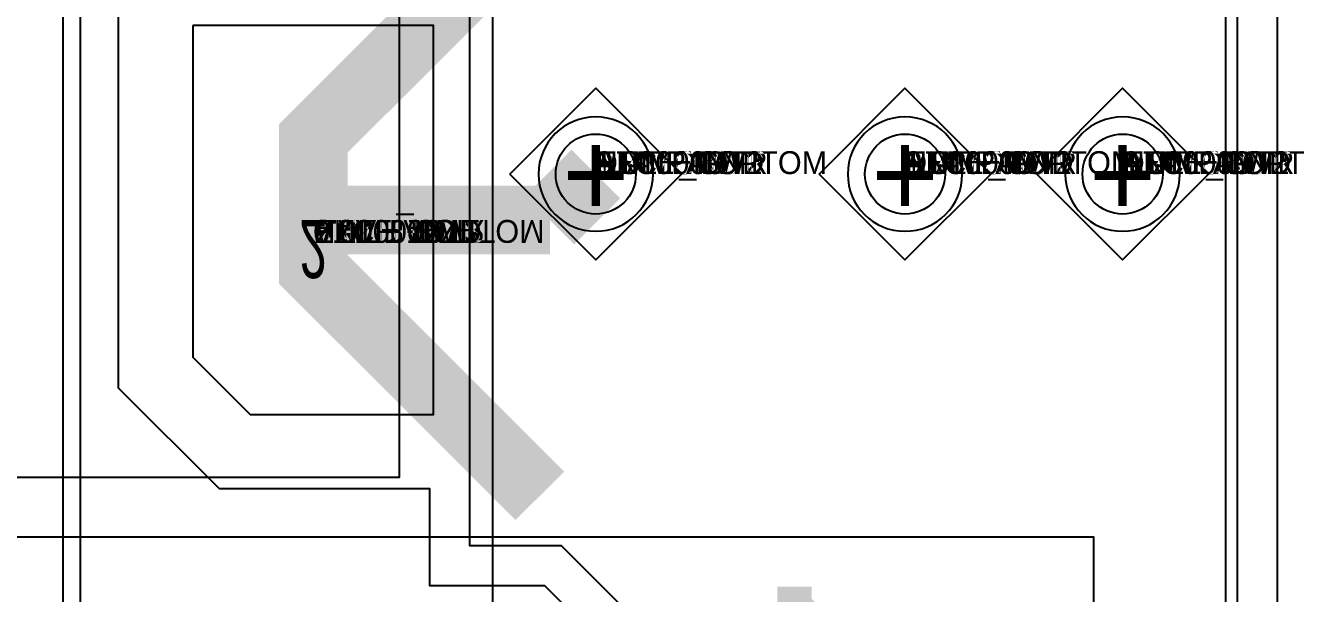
# Model space of a CAD drawing. Extents: x 0 to 323, y 0 to 320.
# Drawn here: x 166.27 to 177.37, y 91.78 to 96.75 of the extents above; entities that cross this region are included whole.
import ezdxf
from ezdxf.enums import TextEntityAlignment as Align

# ---------------------------------------------------------------- set-up
doc = ezdxf.new("R2010")
doc.units = 0
doc.header["$MEASUREMENT"] = 0
doc.layers.get('0').update_dxf_attribs({"linetype": 'CONTINUOUS'})
for name, color, linetype in [('CDN_FIGURES', 7, 'CONTINUOUS'), ('ETCH_BOTTOM', 7, 'CONTINUOUS'), ('ETCH_GND', 3, 'CONTINUOUS'), ('ETCH_INT1', 4, 'CONTINUOUS'), ('ETCH_INT2', 5, 'CONTINUOUS'), ('ETCH_PWR', 6, 'CONTINUOUS'), ('ETCH_TOP', 2, 'CONTINUOUS'), ('MANUFACTURING_NCLEGEND-1-6', 8, 'CONTINUOUS'), ('PACKAGE_GEOMETRY_ASSEMBLY_TOP', 11, 'CONTINUOUS'), ('PACKAGE_GEOMETRY_PIN_NUMBER', 9, 'CONTINUOUS')]:
    doc.layers.add(name, color=color, linetype=linetype)

# ---------------------------------------------------------------- blocks, each defined once
blk = doc.blocks.new('PAD_INFO')
for tag in ['SHAPE_TYPE', 'PAD_HEIGHT', 'PAD_LAYER', 'PAD_TYPE', 'PAD_WIDTH']:
    blk.add_attdef(tag, (0, 0), '', height=0.2)
at = {"flags": 2}
blk.add_attdef('CDN_TYPE', (0, 0), '', height=0.2, dxfattribs=at)
blk = doc.blocks.new('DRILL_INFO')
at = {"flags": 2}
blk.add_attdef('CDN_TYPE', (0, 0), '', height=0.2, dxfattribs=at)
for tag in ['FSHAPE', 'FCHAR', 'DRILL_HEIGHT', 'DIAMETER', 'PLATED', 'DRILL_WIDTH']:
    blk.add_attdef(tag, (0, 0), '', height=0.2)
blk = doc.blocks.new('VIA0700X0300')
at = {"layer": 'ETCH_BOTTOM'}
blk.add_circle((0, 0), 0.35, dxfattribs=at)
at = {"layer": 'ETCH_GND'}
blk.add_circle((0, 0), 0.35, dxfattribs=at)
at = {"layer": 'ETCH_INT1'}
blk.add_circle((0, 0), 0.35, dxfattribs=at)
at = {"layer": 'ETCH_INT2'}
blk.add_circle((0, 0), 0.35, dxfattribs=at)
at = {"layer": 'ETCH_PWR'}
blk.add_circle((0, 0), 0.35, dxfattribs=at)
at = {"layer": 'ETCH_TOP'}
blk.add_circle((0, 0), 0.35, dxfattribs=at)
ref = blk.add_blockref('PAD_INFO', (0, 0))
ref.add_attrib('PAD_LAYER', 'ETCH_TOP', (0, 0), dxfattribs={"height": 0.2})
ref.add_attrib('SHAPE_TYPE', 'NULL', (0, 0), dxfattribs={"height": 0.2})
ref.add_attrib('PAD_TYPE', 'ANTIPAD', (0, 0), dxfattribs={"height": 0.2})
ref.add_attrib('PAD_WIDTH', '0.000000', (0, 0), dxfattribs={"height": 0.2})
ref.add_attrib('PAD_HEIGHT', '0.000000', (0, 0), dxfattribs={"height": 0.2})
ref = blk.add_blockref('PAD_INFO', (0, 0))
ref.add_attrib('PAD_LAYER', 'ETCH_GND', (0, 0), dxfattribs={"height": 0.2})
ref.add_attrib('SHAPE_TYPE', 'NULL', (0, 0), dxfattribs={"height": 0.2})
ref.add_attrib('PAD_TYPE', 'ANTIPAD', (0, 0), dxfattribs={"height": 0.2})
ref.add_attrib('PAD_WIDTH', '0.000000', (0, 0), dxfattribs={"height": 0.2})
ref.add_attrib('PAD_HEIGHT', '0.000000', (0, 0), dxfattribs={"height": 0.2})
ref = blk.add_blockref('PAD_INFO', (0, 0))
ref.add_attrib('PAD_LAYER', 'ETCH_INT1', (0, 0), dxfattribs={"height": 0.2})
ref.add_attrib('SHAPE_TYPE', 'NULL', (0, 0), dxfattribs={"height": 0.2})
ref.add_attrib('PAD_TYPE', 'ANTIPAD', (0, 0), dxfattribs={"height": 0.2})
ref.add_attrib('PAD_WIDTH', '0.000000', (0, 0), dxfattribs={"height": 0.2})
ref.add_attrib('PAD_HEIGHT', '0.000000', (0, 0), dxfattribs={"height": 0.2})
ref = blk.add_blockref('PAD_INFO', (0, 0))
ref.add_attrib('PAD_LAYER', 'ETCH_INT2', (0, 0), dxfattribs={"height": 0.2})
ref.add_attrib('SHAPE_TYPE', 'NULL', (0, 0), dxfattribs={"height": 0.2})
ref.add_attrib('PAD_TYPE', 'ANTIPAD', (0, 0), dxfattribs={"height": 0.2})
ref.add_attrib('PAD_WIDTH', '0.000000', (0, 0), dxfattribs={"height": 0.2})
ref.add_attrib('PAD_HEIGHT', '0.000000', (0, 0), dxfattribs={"height": 0.2})
ref = blk.add_blockref('PAD_INFO', (0, 0))
ref.add_attrib('PAD_LAYER', 'ETCH_PWR', (0, 0), dxfattribs={"height": 0.2})
ref.add_attrib('SHAPE_TYPE', 'NULL', (0, 0), dxfattribs={"height": 0.2})
ref.add_attrib('PAD_TYPE', 'ANTIPAD', (0, 0), dxfattribs={"height": 0.2})
ref.add_attrib('PAD_WIDTH', '0.000000', (0, 0), dxfattribs={"height": 0.2})
ref.add_attrib('PAD_HEIGHT', '0.000000', (0, 0), dxfattribs={"height": 0.2})
ref = blk.add_blockref('PAD_INFO', (0, 0))
ref.add_attrib('PAD_LAYER', 'ETCH_BOTTOM', (0, 0), dxfattribs={"height": 0.2})
ref.add_attrib('SHAPE_TYPE', 'NULL', (0, 0), dxfattribs={"height": 0.2})
ref.add_attrib('PAD_TYPE', 'ANTIPAD', (0, 0), dxfattribs={"height": 0.2})
ref.add_attrib('PAD_WIDTH', '0.000000', (0, 0), dxfattribs={"height": 0.2})
ref.add_attrib('PAD_HEIGHT', '0.000000', (0, 0), dxfattribs={"height": 0.2})
ref = blk.add_blockref('PAD_INFO', (0, 0))
ref.add_attrib('PAD_LAYER', 'ETCH_TOP', (0, 0), dxfattribs={"height": 0.2})
ref.add_attrib('SHAPE_TYPE', 'NULL', (0, 0), dxfattribs={"height": 0.2})
ref.add_attrib('PAD_TYPE', 'THERMAL', (0, 0), dxfattribs={"height": 0.2})
ref.add_attrib('PAD_WIDTH', '0.000000', (0, 0), dxfattribs={"height": 0.2})
ref.add_attrib('PAD_HEIGHT', '0.000000', (0, 0), dxfattribs={"height": 0.2})
ref = blk.add_blockref('PAD_INFO', (0, 0))
ref.add_attrib('PAD_LAYER', 'ETCH_GND', (0, 0), dxfattribs={"height": 0.2})
ref.add_attrib('SHAPE_TYPE', 'NULL', (0, 0), dxfattribs={"height": 0.2})
ref.add_attrib('PAD_TYPE', 'THERMAL', (0, 0), dxfattribs={"height": 0.2})
ref.add_attrib('PAD_WIDTH', '0.000000', (0, 0), dxfattribs={"height": 0.2})
ref.add_attrib('PAD_HEIGHT', '0.000000', (0, 0), dxfattribs={"height": 0.2})
ref = blk.add_blockref('PAD_INFO', (0, 0))
ref.add_attrib('PAD_LAYER', 'ETCH_INT1', (0, 0), dxfattribs={"height": 0.2})
ref.add_attrib('SHAPE_TYPE', 'NULL', (0, 0), dxfattribs={"height": 0.2})
ref.add_attrib('PAD_TYPE', 'THERMAL', (0, 0), dxfattribs={"height": 0.2})
ref.add_attrib('PAD_WIDTH', '0.000000', (0, 0), dxfattribs={"height": 0.2})
ref.add_attrib('PAD_HEIGHT', '0.000000', (0, 0), dxfattribs={"height": 0.2})
ref = blk.add_blockref('PAD_INFO', (0, 0))
ref.add_attrib('PAD_LAYER', 'ETCH_INT2', (0, 0), dxfattribs={"height": 0.2})
ref.add_attrib('SHAPE_TYPE', 'NULL', (0, 0), dxfattribs={"height": 0.2})
ref.add_attrib('PAD_TYPE', 'THERMAL', (0, 0), dxfattribs={"height": 0.2})
ref.add_attrib('PAD_WIDTH', '0.000000', (0, 0), dxfattribs={"height": 0.2})
ref.add_attrib('PAD_HEIGHT', '0.000000', (0, 0), dxfattribs={"height": 0.2})
ref = blk.add_blockref('PAD_INFO', (0, 0))
ref.add_attrib('PAD_LAYER', 'ETCH_PWR', (0, 0), dxfattribs={"height": 0.2})
ref.add_attrib('SHAPE_TYPE', 'NULL', (0, 0), dxfattribs={"height": 0.2})
ref.add_attrib('PAD_TYPE', 'THERMAL', (0, 0), dxfattribs={"height": 0.2})
ref.add_attrib('PAD_WIDTH', '0.000000', (0, 0), dxfattribs={"height": 0.2})
ref.add_attrib('PAD_HEIGHT', '0.000000', (0, 0), dxfattribs={"height": 0.2})
ref = blk.add_blockref('PAD_INFO', (0, 0))
ref.add_attrib('PAD_LAYER', 'ETCH_BOTTOM', (0, 0), dxfattribs={"height": 0.2})
ref.add_attrib('SHAPE_TYPE', 'NULL', (0, 0), dxfattribs={"height": 0.2})
ref.add_attrib('PAD_TYPE', 'THERMAL', (0, 0), dxfattribs={"height": 0.2})
ref.add_attrib('PAD_WIDTH', '0.000000', (0, 0), dxfattribs={"height": 0.2})
ref.add_attrib('PAD_HEIGHT', '0.000000', (0, 0), dxfattribs={"height": 0.2})
ref = blk.add_blockref('PAD_INFO', (0, 0))
ref.add_attrib('PAD_LAYER', 'ETCH_TOP', (0, 0), dxfattribs={"height": 0.2})
ref.add_attrib('SHAPE_TYPE', 'CIRCLE', (0, 0), dxfattribs={"height": 0.2})
ref.add_attrib('PAD_TYPE', 'REGULAR', (0, 0), dxfattribs={"height": 0.2})
ref.add_attrib('PAD_WIDTH', '0.700000', (0, 0), dxfattribs={"height": 0.2})
ref.add_attrib('PAD_HEIGHT', '0.700000', (0, 0), dxfattribs={"height": 0.2})
ref = blk.add_blockref('PAD_INFO', (0, 0))
ref.add_attrib('PAD_LAYER', 'ETCH_GND', (0, 0), dxfattribs={"height": 0.2})
ref.add_attrib('SHAPE_TYPE', 'CIRCLE', (0, 0), dxfattribs={"height": 0.2})
ref.add_attrib('PAD_TYPE', 'REGULAR', (0, 0), dxfattribs={"height": 0.2})
ref.add_attrib('PAD_WIDTH', '0.700000', (0, 0), dxfattribs={"height": 0.2})
ref.add_attrib('PAD_HEIGHT', '0.700000', (0, 0), dxfattribs={"height": 0.2})
ref = blk.add_blockref('PAD_INFO', (0, 0))
ref.add_attrib('PAD_LAYER', 'ETCH_INT1', (0, 0), dxfattribs={"height": 0.2})
ref.add_attrib('SHAPE_TYPE', 'CIRCLE', (0, 0), dxfattribs={"height": 0.2})
ref.add_attrib('PAD_TYPE', 'REGULAR', (0, 0), dxfattribs={"height": 0.2})
ref.add_attrib('PAD_WIDTH', '0.700000', (0, 0), dxfattribs={"height": 0.2})
ref.add_attrib('PAD_HEIGHT', '0.700000', (0, 0), dxfattribs={"height": 0.2})
ref = blk.add_blockref('PAD_INFO', (0, 0))
ref.add_attrib('PAD_LAYER', 'ETCH_INT2', (0, 0), dxfattribs={"height": 0.2})
ref.add_attrib('SHAPE_TYPE', 'CIRCLE', (0, 0), dxfattribs={"height": 0.2})
ref.add_attrib('PAD_TYPE', 'REGULAR', (0, 0), dxfattribs={"height": 0.2})
ref.add_attrib('PAD_WIDTH', '0.700000', (0, 0), dxfattribs={"height": 0.2})
ref.add_attrib('PAD_HEIGHT', '0.700000', (0, 0), dxfattribs={"height": 0.2})
ref = blk.add_blockref('PAD_INFO', (0, 0))
ref.add_attrib('PAD_LAYER', 'ETCH_PWR', (0, 0), dxfattribs={"height": 0.2})
ref.add_attrib('SHAPE_TYPE', 'CIRCLE', (0, 0), dxfattribs={"height": 0.2})
ref.add_attrib('PAD_TYPE', 'REGULAR', (0, 0), dxfattribs={"height": 0.2})
ref.add_attrib('PAD_WIDTH', '0.700000', (0, 0), dxfattribs={"height": 0.2})
ref.add_attrib('PAD_HEIGHT', '0.700000', (0, 0), dxfattribs={"height": 0.2})
ref = blk.add_blockref('PAD_INFO', (0, 0))
ref.add_attrib('PAD_LAYER', 'ETCH_BOTTOM', (0, 0), dxfattribs={"height": 0.2})
ref.add_attrib('SHAPE_TYPE', 'CIRCLE', (0, 0), dxfattribs={"height": 0.2})
ref.add_attrib('PAD_TYPE', 'REGULAR', (0, 0), dxfattribs={"height": 0.2})
ref.add_attrib('PAD_WIDTH', '0.700000', (0, 0), dxfattribs={"height": 0.2})
ref.add_attrib('PAD_HEIGHT', '0.700000', (0, 0), dxfattribs={"height": 0.2})
ref = blk.add_blockref('DRILL_INFO', (0, 0))
ref.add_attrib('DIAMETER', '0.300000', (0, 0), dxfattribs={"height": 0.2})
ref.add_attrib('PLATED', 'PLATED', (0, 0), dxfattribs={"height": 0.2})
ref.add_attrib('FSHAPE', 'DIAMOND', (0, 0), dxfattribs={"height": 0.2})
ref.add_attrib('FCHAR', '+', (0, 0), dxfattribs={"height": 0.2})
ref.add_attrib('DRILL_WIDTH', '1.500000', (0, 0), dxfattribs={"height": 0.2})
ref.add_attrib('DRILL_HEIGHT', '1.500000', (0, 0), dxfattribs={"height": 0.2})
for tag in ['CDN_TYPE', 'PIN']:
    blk.add_attdef(tag, (0, 0), '', height=0.2)
at = {"flags": 2}
for tag in ['PSTKNAME', 'BBV']:
    blk.add_attdef(tag, (0, 0), '', height=0.2, dxfattribs=at)
blk = doc.blocks.new('FIGURE_DIAMOND')
at = {"layer": 'CDN_FIGURES'}
blk.add_lwpolyline([(-0.5, 0), (0, 0.5), (0.5, 0), (0, -0.5)], close=True, dxfattribs=at)
blk = doc.blocks.new('RC2100X3400TS_C1')
at = {"layer": 'ETCH_TOP'}
blk.add_lwpolyline([(-1.05, -1.7), (-1.05, 1.2), (-0.55, 1.7), (1.05, 1.7), (1.05, -1.7)], close=True, dxfattribs=at)
ref = blk.add_blockref('PAD_INFO', (0, 0))
ref.add_attrib('PAD_LAYER', 'ETCH_TOP', (0, 0), dxfattribs={"height": 0.2})
ref.add_attrib('SHAPE_TYPE', 'NULL', (0, 0), dxfattribs={"height": 0.2})
ref.add_attrib('PAD_TYPE', 'ANTIPAD', (0, 0), dxfattribs={"height": 0.2})
ref.add_attrib('PAD_WIDTH', '0.000000', (0, 0), dxfattribs={"height": 0.2})
ref.add_attrib('PAD_HEIGHT', '0.000000', (0, 0), dxfattribs={"height": 0.2})
ref = blk.add_blockref('PAD_INFO', (0, 0))
ref.add_attrib('PAD_LAYER', 'ETCH_GND', (0, 0), dxfattribs={"height": 0.2})
ref.add_attrib('SHAPE_TYPE', 'NULL', (0, 0), dxfattribs={"height": 0.2})
ref.add_attrib('PAD_TYPE', 'ANTIPAD', (0, 0), dxfattribs={"height": 0.2})
ref.add_attrib('PAD_WIDTH', '0.000000', (0, 0), dxfattribs={"height": 0.2})
ref.add_attrib('PAD_HEIGHT', '0.000000', (0, 0), dxfattribs={"height": 0.2})
ref = blk.add_blockref('PAD_INFO', (0, 0))
ref.add_attrib('PAD_LAYER', 'ETCH_INT1', (0, 0), dxfattribs={"height": 0.2})
ref.add_attrib('SHAPE_TYPE', 'NULL', (0, 0), dxfattribs={"height": 0.2})
ref.add_attrib('PAD_TYPE', 'ANTIPAD', (0, 0), dxfattribs={"height": 0.2})
ref.add_attrib('PAD_WIDTH', '0.000000', (0, 0), dxfattribs={"height": 0.2})
ref.add_attrib('PAD_HEIGHT', '0.000000', (0, 0), dxfattribs={"height": 0.2})
ref = blk.add_blockref('PAD_INFO', (0, 0))
ref.add_attrib('PAD_LAYER', 'ETCH_INT2', (0, 0), dxfattribs={"height": 0.2})
ref.add_attrib('SHAPE_TYPE', 'NULL', (0, 0), dxfattribs={"height": 0.2})
ref.add_attrib('PAD_TYPE', 'ANTIPAD', (0, 0), dxfattribs={"height": 0.2})
ref.add_attrib('PAD_WIDTH', '0.000000', (0, 0), dxfattribs={"height": 0.2})
ref.add_attrib('PAD_HEIGHT', '0.000000', (0, 0), dxfattribs={"height": 0.2})
ref = blk.add_blockref('PAD_INFO', (0, 0))
ref.add_attrib('PAD_LAYER', 'ETCH_PWR', (0, 0), dxfattribs={"height": 0.2})
ref.add_attrib('SHAPE_TYPE', 'NULL', (0, 0), dxfattribs={"height": 0.2})
ref.add_attrib('PAD_TYPE', 'ANTIPAD', (0, 0), dxfattribs={"height": 0.2})
ref.add_attrib('PAD_WIDTH', '0.000000', (0, 0), dxfattribs={"height": 0.2})
ref.add_attrib('PAD_HEIGHT', '0.000000', (0, 0), dxfattribs={"height": 0.2})
ref = blk.add_blockref('PAD_INFO', (0, 0))
ref.add_attrib('PAD_LAYER', 'ETCH_BOTTOM', (0, 0), dxfattribs={"height": 0.2})
ref.add_attrib('SHAPE_TYPE', 'NULL', (0, 0), dxfattribs={"height": 0.2})
ref.add_attrib('PAD_TYPE', 'ANTIPAD', (0, 0), dxfattribs={"height": 0.2})
ref.add_attrib('PAD_WIDTH', '0.000000', (0, 0), dxfattribs={"height": 0.2})
ref.add_attrib('PAD_HEIGHT', '0.000000', (0, 0), dxfattribs={"height": 0.2})
ref = blk.add_blockref('PAD_INFO', (0, 0))
ref.add_attrib('PAD_LAYER', 'ETCH_TOP', (0, 0), dxfattribs={"height": 0.2})
ref.add_attrib('SHAPE_TYPE', 'NULL', (0, 0), dxfattribs={"height": 0.2})
ref.add_attrib('PAD_TYPE', 'THERMAL', (0, 0), dxfattribs={"height": 0.2})
ref.add_attrib('PAD_WIDTH', '0.000000', (0, 0), dxfattribs={"height": 0.2})
ref.add_attrib('PAD_HEIGHT', '0.000000', (0, 0), dxfattribs={"height": 0.2})
ref = blk.add_blockref('PAD_INFO', (0, 0))
ref.add_attrib('PAD_LAYER', 'ETCH_GND', (0, 0), dxfattribs={"height": 0.2})
ref.add_attrib('SHAPE_TYPE', 'NULL', (0, 0), dxfattribs={"height": 0.2})
ref.add_attrib('PAD_TYPE', 'THERMAL', (0, 0), dxfattribs={"height": 0.2})
ref.add_attrib('PAD_WIDTH', '0.000000', (0, 0), dxfattribs={"height": 0.2})
ref.add_attrib('PAD_HEIGHT', '0.000000', (0, 0), dxfattribs={"height": 0.2})
ref = blk.add_blockref('PAD_INFO', (0, 0))
ref.add_attrib('PAD_LAYER', 'ETCH_INT1', (0, 0), dxfattribs={"height": 0.2})
ref.add_attrib('SHAPE_TYPE', 'NULL', (0, 0), dxfattribs={"height": 0.2})
ref.add_attrib('PAD_TYPE', 'THERMAL', (0, 0), dxfattribs={"height": 0.2})
ref.add_attrib('PAD_WIDTH', '0.000000', (0, 0), dxfattribs={"height": 0.2})
ref.add_attrib('PAD_HEIGHT', '0.000000', (0, 0), dxfattribs={"height": 0.2})
ref = blk.add_blockref('PAD_INFO', (0, 0))
ref.add_attrib('PAD_LAYER', 'ETCH_INT2', (0, 0), dxfattribs={"height": 0.2})
ref.add_attrib('SHAPE_TYPE', 'NULL', (0, 0), dxfattribs={"height": 0.2})
ref.add_attrib('PAD_TYPE', 'THERMAL', (0, 0), dxfattribs={"height": 0.2})
ref.add_attrib('PAD_WIDTH', '0.000000', (0, 0), dxfattribs={"height": 0.2})
ref.add_attrib('PAD_HEIGHT', '0.000000', (0, 0), dxfattribs={"height": 0.2})
ref = blk.add_blockref('PAD_INFO', (0, 0))
ref.add_attrib('PAD_LAYER', 'ETCH_PWR', (0, 0), dxfattribs={"height": 0.2})
ref.add_attrib('SHAPE_TYPE', 'NULL', (0, 0), dxfattribs={"height": 0.2})
ref.add_attrib('PAD_TYPE', 'THERMAL', (0, 0), dxfattribs={"height": 0.2})
ref.add_attrib('PAD_WIDTH', '0.000000', (0, 0), dxfattribs={"height": 0.2})
ref.add_attrib('PAD_HEIGHT', '0.000000', (0, 0), dxfattribs={"height": 0.2})
ref = blk.add_blockref('PAD_INFO', (0, 0))
ref.add_attrib('PAD_LAYER', 'ETCH_BOTTOM', (0, 0), dxfattribs={"height": 0.2})
ref.add_attrib('SHAPE_TYPE', 'NULL', (0, 0), dxfattribs={"height": 0.2})
ref.add_attrib('PAD_TYPE', 'THERMAL', (0, 0), dxfattribs={"height": 0.2})
ref.add_attrib('PAD_WIDTH', '0.000000', (0, 0), dxfattribs={"height": 0.2})
ref.add_attrib('PAD_HEIGHT', '0.000000', (0, 0), dxfattribs={"height": 0.2})
ref = blk.add_blockref('PAD_INFO', (0, 0))
ref.add_attrib('PAD_LAYER', 'ETCH_TOP', (0, 0), dxfattribs={"height": 0.2})
ref.add_attrib('SHAPE_TYPE', 'SHAPE', (0, 0), dxfattribs={"height": 0.2})
ref.add_attrib('PAD_TYPE', 'REGULAR', (0, 0), dxfattribs={"height": 0.2})
ref.add_attrib('PAD_WIDTH', '2.100000', (0, 0), dxfattribs={"height": 0.2})
ref.add_attrib('PAD_HEIGHT', '3.400000', (0, 0), dxfattribs={"height": 0.2})
ref = blk.add_blockref('PAD_INFO', (0, 0))
ref.add_attrib('PAD_LAYER', 'ETCH_GND', (0, 0), dxfattribs={"height": 0.2})
ref.add_attrib('SHAPE_TYPE', 'NULL', (0, 0), dxfattribs={"height": 0.2})
ref.add_attrib('PAD_TYPE', 'REGULAR', (0, 0), dxfattribs={"height": 0.2})
ref.add_attrib('PAD_WIDTH', '0.000000', (0, 0), dxfattribs={"height": 0.2})
ref.add_attrib('PAD_HEIGHT', '0.000000', (0, 0), dxfattribs={"height": 0.2})
ref = blk.add_blockref('PAD_INFO', (0, 0))
ref.add_attrib('PAD_LAYER', 'ETCH_INT1', (0, 0), dxfattribs={"height": 0.2})
ref.add_attrib('SHAPE_TYPE', 'NULL', (0, 0), dxfattribs={"height": 0.2})
ref.add_attrib('PAD_TYPE', 'REGULAR', (0, 0), dxfattribs={"height": 0.2})
ref.add_attrib('PAD_WIDTH', '0.000000', (0, 0), dxfattribs={"height": 0.2})
ref.add_attrib('PAD_HEIGHT', '0.000000', (0, 0), dxfattribs={"height": 0.2})
ref = blk.add_blockref('PAD_INFO', (0, 0))
ref.add_attrib('PAD_LAYER', 'ETCH_INT2', (0, 0), dxfattribs={"height": 0.2})
ref.add_attrib('SHAPE_TYPE', 'NULL', (0, 0), dxfattribs={"height": 0.2})
ref.add_attrib('PAD_TYPE', 'REGULAR', (0, 0), dxfattribs={"height": 0.2})
ref.add_attrib('PAD_WIDTH', '0.000000', (0, 0), dxfattribs={"height": 0.2})
ref.add_attrib('PAD_HEIGHT', '0.000000', (0, 0), dxfattribs={"height": 0.2})
ref = blk.add_blockref('PAD_INFO', (0, 0))
ref.add_attrib('PAD_LAYER', 'ETCH_PWR', (0, 0), dxfattribs={"height": 0.2})
ref.add_attrib('SHAPE_TYPE', 'NULL', (0, 0), dxfattribs={"height": 0.2})
ref.add_attrib('PAD_TYPE', 'REGULAR', (0, 0), dxfattribs={"height": 0.2})
ref.add_attrib('PAD_WIDTH', '0.000000', (0, 0), dxfattribs={"height": 0.2})
ref.add_attrib('PAD_HEIGHT', '0.000000', (0, 0), dxfattribs={"height": 0.2})
ref = blk.add_blockref('PAD_INFO', (0, 0))
ref.add_attrib('PAD_LAYER', 'ETCH_BOTTOM', (0, 0), dxfattribs={"height": 0.2})
ref.add_attrib('SHAPE_TYPE', 'NULL', (0, 0), dxfattribs={"height": 0.2})
ref.add_attrib('PAD_TYPE', 'REGULAR', (0, 0), dxfattribs={"height": 0.2})
ref.add_attrib('PAD_WIDTH', '0.000000', (0, 0), dxfattribs={"height": 0.2})
ref.add_attrib('PAD_HEIGHT', '0.000000', (0, 0), dxfattribs={"height": 0.2})
ref = blk.add_blockref('DRILL_INFO', (0, 0))
ref.add_attrib('DIAMETER', '0.000000', (0, 0), dxfattribs={"height": 0.2})
ref.add_attrib('PLATED', 'PLATED', (0, 0), dxfattribs={"height": 0.2})
ref.add_attrib('FSHAPE', 'NULL', (0, 0), dxfattribs={"height": 0.2})
ref.add_attrib('DRILL_WIDTH', '0.000000', (0, 0), dxfattribs={"height": 0.2})
ref.add_attrib('DRILL_HEIGHT', '0.000000', (0, 0), dxfattribs={"height": 0.2})
for tag in ['CDN_TYPE', 'PIN']:
    blk.add_attdef(tag, (0, 0), '', height=0.2)
at = {"flags": 2}
for tag in ['PSTKNAME', 'BBV']:
    blk.add_attdef(tag, (0, 0), '', height=0.2, dxfattribs=at)
blk = doc.blocks.new('F154')
at = {"layer": 'PACKAGE_GEOMETRY_ASSEMBLY_TOP'}
blk.add_lwpolyline([(-0.75, -2.25), (6.75, -2.25), (6.75, 2.25), (-0.75, 2.25)], close=True, dxfattribs=at)
at = {"layer": 'ETCH_TOP'}
ref = blk.add_blockref('RC2100X3400TS_C1', (6, 0), dxfattribs=at)
ref.add_attrib('CDN_TYPE', 'PIN', (0, 0), dxfattribs={"height": 0.2})
ref.add_attrib('PIN', '2', (0, 0), dxfattribs={"height": 0.2})
at = {"flags": 2}
for tag in ['SYMBOL_TYPE', 'CDN_TYPE', 'REFDES']:
    blk.add_attdef(tag, (0, 0), '', height=0.2, dxfattribs=at)
blk = doc.blocks.new('EUH')
at = {"layer": 'PACKAGE_GEOMETRY_ASSEMBLY_TOP'}
blk.add_lwpolyline([(-1.675, -1.5), (14.075, -1.5), (14.075, 33.3), (-1.675, 33.3)], close=True, dxfattribs=at)
at = {"flags": 2}
for tag in ['SYMBOL_TYPE', 'CDN_TYPE', 'REFDES']:
    blk.add_attdef(tag, (0, 0), '', height=0.2, dxfattribs=at)

msp = doc.modelspace()

# ---------------------------------------------------------------- linework, layer by layer
at = {"layer": 'ETCH_BOTTOM'}
msp.add_lwpolyline([(176.85, 108.15), (175.588, 108.15), (175, 107.562), (175, 104.45), (176.85, 104.45), (176.85, 82.45), (172.8, 82.45), (172.8, 90.35), (170.95, 92.2), (170.15, 92.2), (170.15, 102.79), (171.768, 104.408), (171.768, 115.15), (176.85, 115.15)], close=True, dxfattribs=at)
for points, format in [([(168.783, 95.049, 0.6, 0.6, 0), (168.783, 95.761, 0.6, 0.6, 0), (170.785, 97.763, 0.6, 0.6, 0)], "xyseb"), ([(177.2, 96.844), (177.2, 82.1), (172.45, 82.1), (172.45, 84.665), (172.442, 84.677, -0.283587), (172.442, 85.203), (172.45, 85.215), (172.45, 90.205), (170.805, 91.85), (169.8, 91.85), (169.8, 92.699), (167.964, 92.699), (167.083, 93.58), (167.083, 97.399)], "xyb"), ([(170.849, 95.049, 0.6, 0.6, 0), (171.25, 95.45, 0.6, 0.6, 0)], "xyseb"), ([(168.783, 95.049, 0.6, 0.6, 0), (168.783, 94.617, 0.6, 0.6, 0), (170.762, 92.638, 0.6, 0.6, 0)], "xyseb"), ([(168.783, 95.049, 0.6, 0.6, 0), (170.849, 95.049, 0.6, 0.6, 0)], "xyseb"), ([(172.985, 91.675, 0.3, 0.3, 0), (172.985, 91.843, 0.3, 0.3, 0)], "xyseb"), ([(174.06, 90.6, 0.3, 0.3, 0), (172.985, 91.675, 0.3, 0.3, 0)], "xyseb")]:
    msp.add_lwpolyline(points, format=format, dxfattribs=at)
at = {"layer": 'ETCH_GND'}
for points in [[(171.75, 95.45, 1), (170.75, 95.45, 1)], [(174.45, 95.45, 1), (173.45, 95.45, 1)], [(176.35, 95.45, 1), (175.35, 95.45, 1)]]:
    msp.add_lwpolyline(points, format="xyb", close=True, dxfattribs=at)
at = {"layer": 'ETCH_INT1'}
for points in [[(167.4, 70.601), (167.4, 77.6), (166.725, 78.275), (166.725, 78.575), (166.75, 78.6), (166.75, 108.85), (128.618, 108.85, -0.663395), (128.545, 109.022, 2.369081), (127.255, 109.022, -0.663395), (127.182, 108.85), (126.618, 108.85, -0.663395), (126.545, 109.022, 2.369081), (125.255, 109.022, -0.663395)], [(167.25, 59.462), (167.25, 77.538), (166.575, 78.213), (166.575, 78.637), (166.6, 78.662), (166.6, 108.7), (65.923, 108.7, 0.757335)]]:
    msp.add_lwpolyline(points, format="xyb", dxfattribs=at)
at = {"layer": 'ETCH_INT2'}
for points in [[(171.75, 95.45, 1), (170.75, 95.45, 1)], [(174.45, 95.45, 1), (173.45, 95.45, 1)], [(176.35, 95.45, 1), (175.35, 95.45, 1)]]:
    msp.add_lwpolyline(points, format="xyb", close=True, dxfattribs=at)
at = {"layer": 'ETCH_PWR'}
for points in [[(171.75, 95.45, 1), (170.75, 95.45, 1)], [(174.45, 95.45, 1), (173.45, 95.45, 1)], [(176.35, 95.45, 1), (175.35, 95.45, 1)]]:
    msp.add_lwpolyline(points, format="xyb", close=True, dxfattribs=at)
at = {"layer": 'ETCH_TOP'}
msp.add_lwpolyline([(176.75, 115), (176.75, 86), (170.35, 86), (170.35, 115)], close=True, dxfattribs=at)

# ---------------------------------------------------------------- block references
at = {"xscale": -1, "rotation": 180}
msp.add_blockref('F154', (162.783, 95.049), dxfattribs=at)
at = {"rotation": 270}
msp.add_blockref('EUH', (142.3, 90.6), dxfattribs=at)
at = {"layer": 'ETCH_TOP'}
for p in [(171.25, 95.45), (173.95, 95.45), (175.85, 95.45)]:
    msp.add_blockref('VIA0700X0300', p, dxfattribs=at)
at = {"layer": 'MANUFACTURING_NCLEGEND-1-6', "xscale": 1.5, "yscale": 1.5}
for p in [(171.25, 95.45), (173.95, 95.45), (175.85, 95.45)]:
    msp.add_blockref('FIGURE_DIAMOND', p, dxfattribs=at)

# ---------------------------------------------------------------- texts
at = {"layer": 'MANUFACTURING_NCLEGEND-1-6'}
for p in [(171.25, 95.45), (173.95, 95.45), (175.85, 95.45)]:
    msp.add_text('+', height=0.75, dxfattribs=at).set_placement(p, align=Align.MIDDLE_CENTER)
at = {"layer": 'PACKAGE_GEOMETRY_PIN_NUMBER', "text_generation_flag": 2, "width": 0.649606}
msp.add_text('2', height=0.508, rotation=180, dxfattribs=at).set_placement((168.783, 95.049), align=Align.CENTER)

doc.saveas('drawing.dxf')
